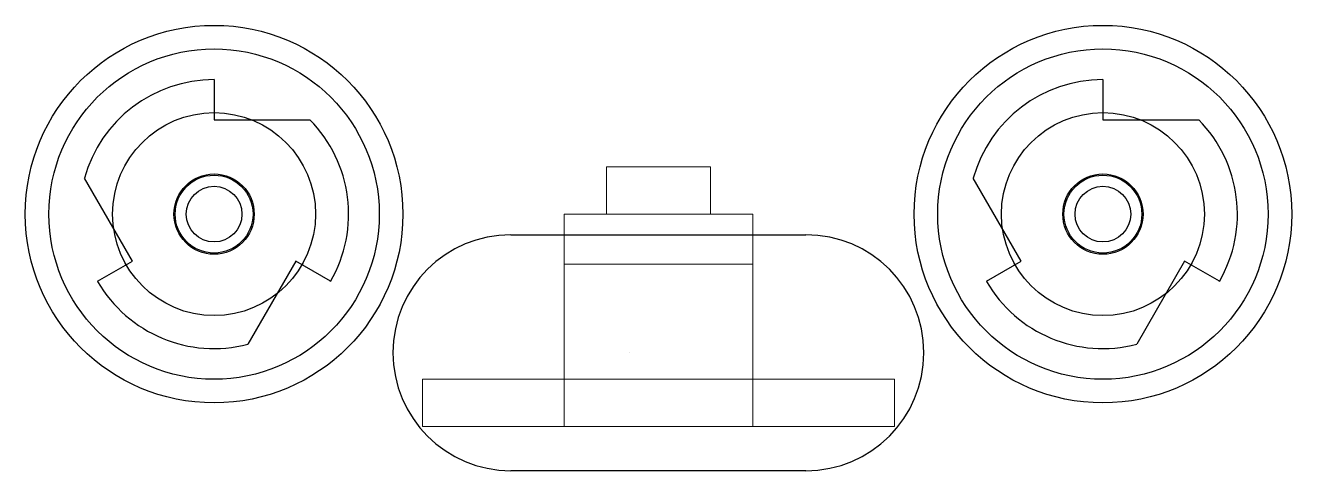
# Model space of a CAD drawing. Extents: x 7.85 to 10.53, y 25.12 to 26.07.
import ezdxf

# ---------------------------------------------------------------- set-up
doc = ezdxf.new("R2010")
doc.units = 0
doc.header["$LTSCALE"] = 5
doc.header["$MEASUREMENT"] = 0
for name, color, linetype in [('Z0_BOTCOMP', 4, 'Continuous'), ('Z0_CUT500', 4, 'Continuous'), ('Z0_RUBBER', 4, 'Continuous'), ('Z0_TOPCOMP', 6, 'Continuous')]:
    doc.layers.add(name, color=color, linetype=linetype)

msp = doc.modelspace()

# ---------------------------------------------------------------- linework, layer by layer
at = {"layer": 'Z0_BOTCOMP', "color": 4, "linetype": 'Continuous', "lineweight": 25}
for p, q in [((8.2458, 25.9537), (8.2458, 25.8687)), ((10.1292, 25.9537), (10.1292, 25.8687)), ((8.2458, 25.8687), (8.4488, 25.8687)), ((10.1292, 25.8687), (10.3322, 25.8687)), ((8.0726, 25.5688), (7.9711, 25.7446)), ((9.956, 25.5688), (9.8545, 25.7446)), ((7.999, 25.5263), (8.0726, 25.5688)), ((8.419, 25.5688), (8.3175, 25.3929)), ((8.4926, 25.5263), (8.419, 25.5688)), ((9.8824, 25.5263), (9.956, 25.5688)), ((10.3024, 25.5688), (10.2009, 25.3929)), ((10.376, 25.5263), (10.3024, 25.5688))]:
    msp.add_line(p, q, dxfattribs=at)
for centre, radius in [((8.2458, 25.6687), 0.085), ((10.1292, 25.6687), 0.085), ((8.2458, 25.6687), 0.059), ((10.1292, 25.6687), 0.059)]:
    msp.add_circle(centre, radius, dxfattribs=at)
for centre, start, end in [((8.2458, 25.6687), 90, 164.5679), ((10.1292, 25.6687), 90, 164.5679), ((8.2458, 25.6687), -30, 44.5679), ((10.1292, 25.6687), -30, 44.5679), ((8.2458, 25.6687), -150, -75.4321), ((10.1292, 25.6687), -150, -75.4321)]:
    msp.add_arc(centre, 0.285, start, end, dxfattribs=at)
at = {"layer": 'Z0_CUT500', "color": 5, "linetype": 'Continuous', "lineweight": 25}
for p, q in [((8.8749, 25.625), (9.4999, 25.625)), ((9.4999, 25.125), (8.8749, 25.125))]:
    msp.add_line(p, q, dxfattribs=at)
for centre in [(8.2458, 25.6687), (10.1292, 25.6687)]:
    msp.add_circle(centre, 0.0825, dxfattribs=at)
for centre, start, end in [((8.8749, 25.375), 90, -90), ((9.4999, 25.375), -90, 90)]:
    msp.add_arc(centre, 0.25, start, end, dxfattribs=at)
at = {"layer": 'Z0_RUBBER', "color": 2, "linetype": 'Continuous', "lineweight": 25}
for centre, radius in [((8.2458, 25.6687), 0.4), ((10.1292, 25.6687), 0.4), ((8.2458, 25.6687), 0.215), ((10.1292, 25.6687), 0.215)]:
    msp.add_circle(centre, radius, dxfattribs=at)
at = {"layer": 'Z0_TOPCOMP', "color": 6, "linetype": 'Continuous', "lineweight": 5}
for p, q in [((9.0775, 25.6687), (9.0775, 25.7688)), ((9.0775, 25.7688), (9.2975, 25.7688)), ((9.2975, 25.7688), (9.2975, 25.6687)), ((8.9875, 25.2188), (8.9875, 25.6687)), ((8.9875, 25.6687), (9.3875, 25.6687)), ((9.2975, 25.6687), (9.0775, 25.6687)), ((9.3875, 25.6687), (9.3875, 25.2188)), ((8.9875, 25.5625), (8.9875, 25.625)), ((8.9875, 25.625), (9.3875, 25.625)), ((9.3875, 25.625), (9.3875, 25.5625)), ((9.3875, 25.5625), (8.9875, 25.5625)), ((8.625, 25.375), (8.625, 25.375)), ((9.125, 25.375), (9.125, 25.375)), ((9.75, 25.375), (9.75, 25.375)), ((9.75, 25.375), (9.75, 25.375)), ((8.6875, 25.3188), (8.6875, 25.2188)), ((9.6875, 25.3188), (8.6875, 25.3188)), ((9.6875, 25.2188), (9.6875, 25.3188)), ((8.6875, 25.2188), (9.6875, 25.2188)), ((9.3875, 25.2188), (8.9875, 25.2188))]:
    msp.add_line(p, q, dxfattribs=at)
at = {"layer": 'Z0_TOPCOMP', "color": 6, "linetype": 'Continuous', "lineweight": 25}
for centre in [(8.2458, 25.6687), (10.1292, 25.6687)]:
    msp.add_circle(centre, 0.35, dxfattribs=at)

doc.saveas('drawing.dxf')
